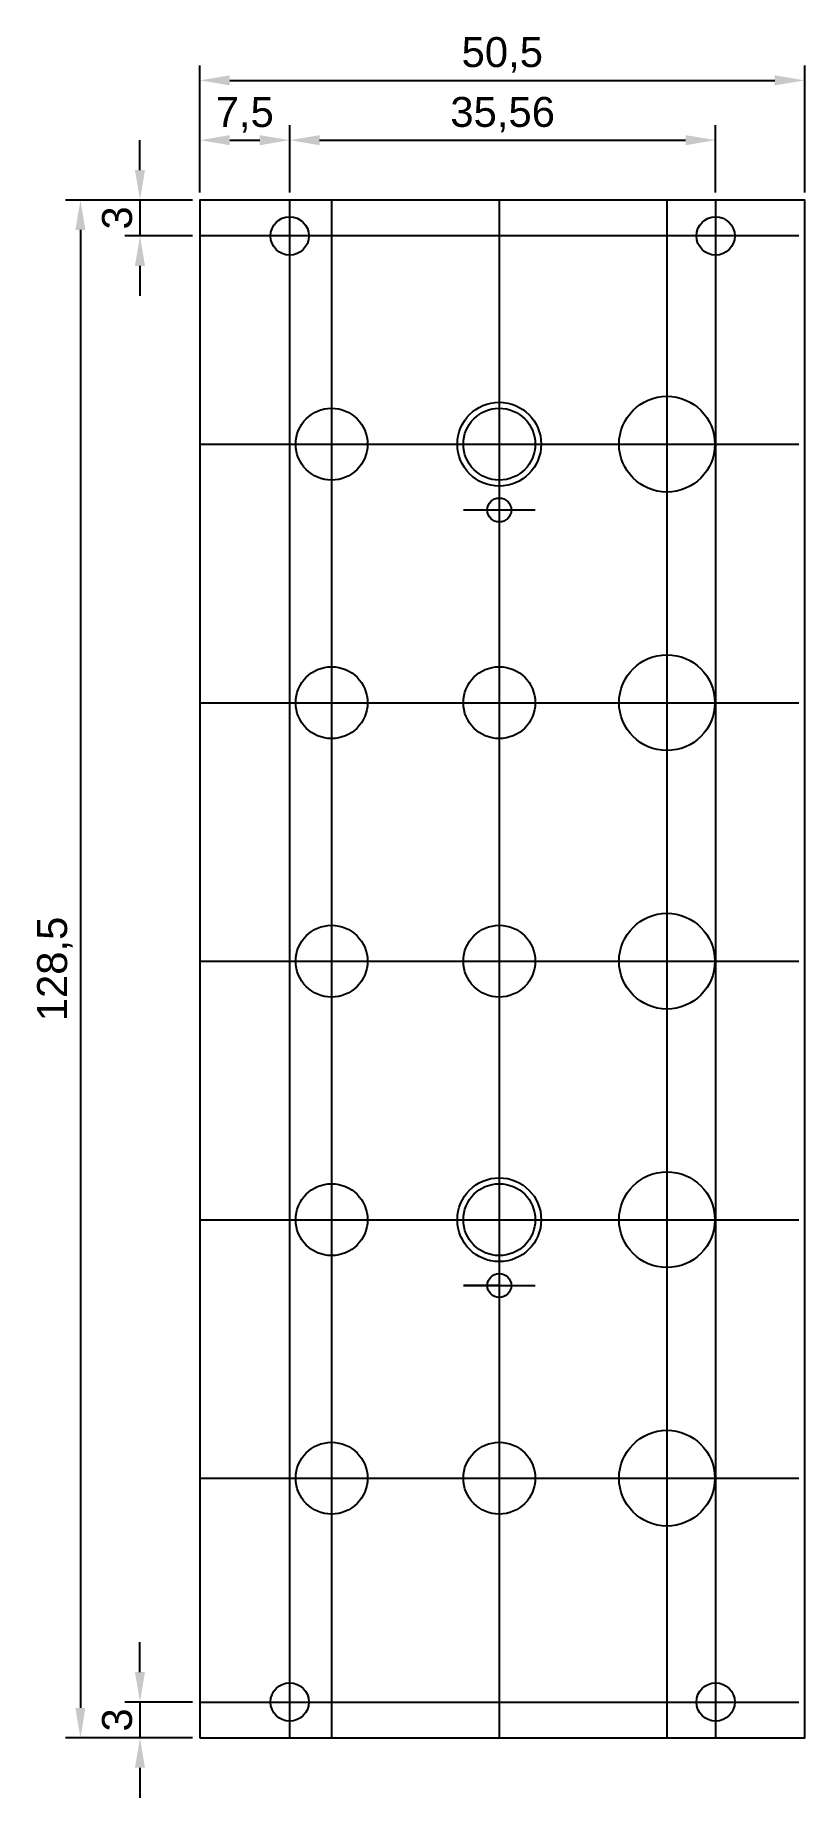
# Model space of a CAD drawing. Header units: millimetres. Extents: x -14 to 50, y -5 to 142.
import ezdxf

# ---------------------------------------------------------------- set-up
doc = ezdxf.new("R2010")
doc.units = ezdxf.units.MM
for name, color, linetype in [('01 Cuts', 7, 'Continuous'), ('04 Ano', 3, 'Continuous'), ('05 Hole', 6, 'Continuous'), ('10 Guide', 252, 'Continuous')]:
    doc.layers.add(name, color=color, linetype=linetype)
doc.styles.get("Standard").update_dxf_attribs({"font": 'arial.ttf'})
doc.dimstyles.new('ISO-25', dxfattribs={"dimtxt": 2.5, "dimasz": 2.5, "dimexe": 1.25, "dimexo": 0.625, "dimtad": 1, "dimtxsty": 'Standard', "dimcen": 2.5, "dimadec": 0, "dimazin": 0, "dimtfac": 1, "dimtmove": 0, "dimatfit": 3, "dimfxl": 1, "dimarcsym": 0})

# ---------------------------------------------------------------- blocks, each defined once
blk = doc.blocks.new('*U1')
at = {"layer": '05 Hole'}
blk.add_circle((0, 0), 4, dxfattribs=at)
blk = doc.blocks.new('*U2')
at = {"layer": '10 Guide', "color": 0, "linetype": 'ByBlock', "lineweight": -2, "transparency": 16777216}
for p in [(0, 0), (0, -21.6), (0, -43.2), (0, -64.8), (0, -86.4)]:
    blk.add_blockref('*U1', p, dxfattribs=at)
blk = doc.blocks.new('*U3')
at = {"layer": '05 Hole'}
blk.add_circle((0, 0), 3, dxfattribs=at)
blk = doc.blocks.new('*U4')
at = {"layer": '05 Hole', "color": 0, "linetype": 'ByBlock', "lineweight": -2, "transparency": 16777216}
for p in [(-14, 0), (0, 0), (-14, -21.6), (0, -21.6), (-14, -43.2), (0, -43.2), (-14, -64.8), (0, -64.8), (-14, -86.4), (0, -86.4)]:
    blk.add_blockref('*U3', p, dxfattribs=at)
blk = doc.blocks.new('*D5')
at = {"layer": '04 Ano', "color": 0, "lineweight": -2, "transparency": 16777216}
for p, q in [((-5, 131), (-5, 133.5)), ((-0.62, 128.5), (-6.25, 128.5)), ((-5, 128.5), (-5, 125.5)), ((-0.62, 125.5), (-6.25, 125.5)), ((-5, 123), (-5, 120.5))]:
    blk.add_line(p, q, dxfattribs=at)
at = {"layer": '04 Ano', "color": 0, "transparency": 16777216}
for points in [[(-5.42, 131), (-4.58, 131), (-5, 128.5)], [(-5.42, 123), (-4.58, 123), (-5, 125.5)]]:
    blk.add_solid(points, dxfattribs=at)
at = {"layer": 'Defpoints', "color": 0, "transparency": 16777216}
for p in [(0, 128.5), (-5, 125.5), (0, 125.5)]:
    blk.add_point(p, dxfattribs=at)
at = {"layer": '04 Ano', "color": 0, "transparency": 16777216, "insert": (-6.9, 127), "char_height": 2.5, "attachment_point": 5, "rotation": 90}
blk.add_mtext('3', dxfattribs=at)
blk = doc.blocks.new('*D6')
at = {"layer": '04 Ano', "color": 0, "lineweight": -2, "transparency": 16777216}
for p, q in [((-5, 5.5), (-5, 8)), ((-0.62, 3), (-6.25, 3)), ((-5, 3), (-5, 0)), ((-0.62, 0), (-6.25, 0)), ((-5, -2.5), (-5, -5))]:
    blk.add_line(p, q, dxfattribs=at)
at = {"layer": '04 Ano', "color": 0, "transparency": 16777216}
for points in [[(-5.42, 5.5), (-4.58, 5.5), (-5, 3)], [(-5.42, -2.5), (-4.58, -2.5), (-5, 0)]]:
    blk.add_solid(points, dxfattribs=at)
at = {"layer": 'Defpoints', "color": 0, "transparency": 16777216}
for p in [(0, 3), (-5, 0), (0, 0)]:
    blk.add_point(p, dxfattribs=at)
at = {"layer": '04 Ano', "color": 0, "transparency": 16777216, "insert": (-6.9, 1.5), "char_height": 2.5, "attachment_point": 5, "rotation": 90}
blk.add_mtext('3', dxfattribs=at)
blk = doc.blocks.new('*D7')
at = {"layer": '04 Ano', "color": 0, "lineweight": -2, "transparency": 16777216}
for p, q in [((0, 129.12), (0, 134.75)), ((7.5, 129.12), (7.5, 134.75)), ((2.5, 133.5), (5, 133.5))]:
    blk.add_line(p, q, dxfattribs=at)
at = {"layer": '04 Ano', "color": 0, "transparency": 16777216}
for points in [[(2.5, 133.92), (2.5, 133.08), (0, 133.5)], [(5, 133.92), (5, 133.08), (7.5, 133.5)]]:
    blk.add_solid(points, dxfattribs=at)
at = {"layer": 'Defpoints', "color": 0, "transparency": 16777216}
for p in [(7.5, 133.5), (0, 128.5), (7.5, 128.5)]:
    blk.add_point(p, dxfattribs=at)
at = {"layer": '04 Ano', "color": 0, "transparency": 16777216, "insert": (3.75, 135.62), "char_height": 2.5, "attachment_point": 5}
blk.add_mtext('7,5', dxfattribs=at)
blk = doc.blocks.new('*D8')
at = {"layer": '04 Ano', "color": 0, "lineweight": -2, "transparency": 16777216}
for p, q in [((7.5, 129.12), (7.5, 134.75)), ((43.06, 129.12), (43.06, 134.75)), ((10, 133.5), (40.56, 133.5))]:
    blk.add_line(p, q, dxfattribs=at)
at = {"layer": '04 Ano', "color": 0, "transparency": 16777216}
for points in [[(10, 133.92), (10, 133.08), (7.5, 133.5)], [(40.56, 133.92), (40.56, 133.08), (43.06, 133.5)]]:
    blk.add_solid(points, dxfattribs=at)
at = {"layer": 'Defpoints', "color": 0, "transparency": 16777216}
for p in [(43.06, 133.5), (7.5, 128.5), (43.06, 128.5)]:
    blk.add_point(p, dxfattribs=at)
at = {"layer": '04 Ano', "color": 0, "transparency": 16777216, "insert": (25.28, 135.63), "char_height": 2.5, "attachment_point": 5}
blk.add_mtext('35,56', dxfattribs=at)
blk = doc.blocks.new('*D10')
at = {"layer": '04 Ano', "color": 0, "lineweight": -2, "transparency": 16777216}
for p, q in [((-0.62, 128.5), (-11.22, 128.5)), ((-9.97, 126), (-9.97, 2.5)), ((-0.62, 0), (-11.22, 0))]:
    blk.add_line(p, q, dxfattribs=at)
at = {"layer": '04 Ano', "color": 0, "transparency": 16777216}
for points in [[(-10.39, 126), (-9.55, 126), (-9.97, 128.5)], [(-10.39, 2.5), (-9.55, 2.5), (-9.97, 0)]]:
    blk.add_solid(points, dxfattribs=at)
at = {"layer": 'Defpoints', "color": 0, "transparency": 16777216}
for p in [(0, 128.5), (-9.97, 0), (0, 0)]:
    blk.add_point(p, dxfattribs=at)
at = {"layer": '04 Ano', "color": 0, "transparency": 16777216, "insert": (-12.1, 64.25), "char_height": 2.5, "attachment_point": 5, "rotation": 90}
blk.add_mtext('128,5', dxfattribs=at)
blk = doc.blocks.new('*D11')
at = {"layer": '04 Ano', "color": 0, "lineweight": -2, "transparency": 16777216}
for p, q in [((0, 129.12), (0, 139.75)), ((2.5, 138.5), (48, 138.5)), ((50.5, 129.12), (50.5, 139.75))]:
    blk.add_line(p, q, dxfattribs=at)
at = {"layer": '04 Ano', "color": 0, "transparency": 16777216}
for points in [[(2.5, 138.92), (2.5, 138.08), (0, 138.5)], [(48, 138.92), (48, 138.08), (50.5, 138.5)]]:
    blk.add_solid(points, dxfattribs=at)
at = {"layer": 'Defpoints', "color": 0, "transparency": 16777216}
for p in [(50.5, 138.5), (0, 128.5), (50.5, 128.5)]:
    blk.add_point(p, dxfattribs=at)
at = {"layer": '04 Ano', "color": 0, "transparency": 16777216, "insert": (25.25, 140.63), "char_height": 2.5, "attachment_point": 5}
blk.add_mtext('50,5', dxfattribs=at)

msp = doc.modelspace()

# ---------------------------------------------------------------- linework, layer by layer
at = {"layer": '01 Cuts'}
msp.add_lwpolyline([(0, 0), (50.5, 0), (50.5, 128.5), (0, 128.5)], close=True, dxfattribs=at)
at = {"layer": '05 Hole'}
for centre, radius in [((7.5, 125.5), 1.6), ((43.06, 125.5), 1.6), ((25, 108.1), 3.5), ((25, 102.6), 1), ((25, 43.3), 3.5), ((25, 37.8), 1), ((7.5, 3), 1.6), ((43.06, 3), 1.6)]:
    msp.add_circle(centre, radius, dxfattribs=at)
at = {"layer": '10 Guide'}
for p, q in [((7.5, 0), (7.5, 128.5)), ((11, 128.5), (11, 0)), ((25, 128.5), (25, 0)), ((39, 128.5), (39, 0)), ((43.06, 128.5), (43.06, 0)), ((50, 125.5), (0, 125.5)), ((0, 108.1), (50, 108.1)), ((22, 102.6), (28, 102.6)), ((0, 86.5), (50, 86.5)), ((0, 64.9), (50, 64.9)), ((0, 43.3), (50, 43.3)), ((25, 37.8), (22, 37.8)), ((22, 37.8), (28, 37.8)), ((0, 21.7), (50, 21.7)), ((0, 3), (50, 3))]:
    msp.add_line(p, q, dxfattribs=at)

# ---------------------------------------------------------------- block references
at = {"layer": '05 Hole'}
msp.add_blockref('*U4', (25, 108.1), dxfattribs=at)
at = {"layer": '10 Guide'}
msp.add_blockref('*U2', (39, 108.1), dxfattribs=at)

# ---------------------------------------------------------------- dimensions: what is measured, and where the dimension line sits
at = {"layer": '04 Ano'}
for base, p2, picture, middle in [((50.5, 138.5), (50.5, 128.5), '*D11', (25.25, 140.627)), ((7.5, 133.5), (7.5, 128.5), '*D7', (3.75, 135.622))]:
    dim = msp.add_linear_dim(base=base, p1=(0, 128.5), p2=p2, dimstyle='ISO-25', dxfattribs=at)
    dim.commit()
    dim.dimension.update_dxf_attribs({"geometry": picture, "text_midpoint": middle})
dim = msp.add_linear_dim(base=(43.06, 133.5), p1=(7.5, 128.5), p2=(43.06, 128.5), dimstyle='ISO-25', override={"dimtmove": 1}, dxfattribs=at)
dim.commit()
dim.dimension.update_dxf_attribs({"geometry": '*D8', "text_midpoint": (25.28, 135.627)})
for base, p1, p2, picture, middle in [((-5, 125.5), (0, 128.5), (0, 125.5), '*D5', (-6.902, 127)), ((-9.971, 0), (0, 128.5), (0, 0), '*D10', (-12.099, 64.25)), ((-5, 0), (0, 3), (0, 0), '*D6', (-6.902, 1.5))]:
    dim = msp.add_linear_dim(base=base, p1=p1, p2=p2, angle=90, dimstyle='ISO-25', dxfattribs=at)
    dim.commit()
    dim.dimension.update_dxf_attribs({"geometry": picture, "text_midpoint": middle})

doc.saveas('drawing.dxf')
